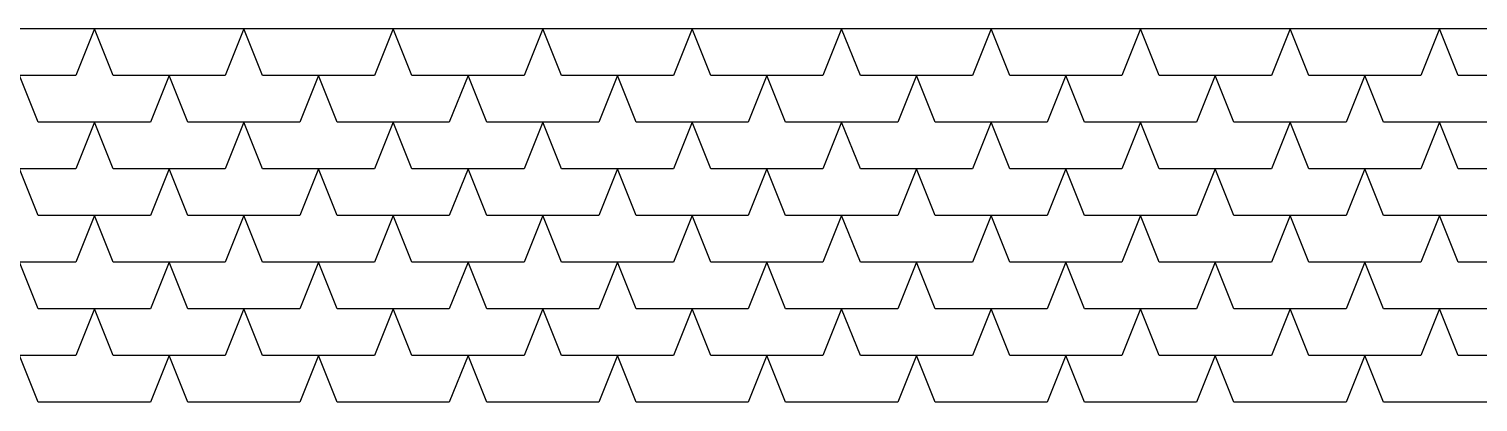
# Model space of a CAD drawing. Header units: inches. Extents: x 86794 to 87086, y 41803 to 41823.
# Drawn here: x 87074.344 to 87075.895, y 41818.78 to 41819.18 of the extents above; entities that cross this region are included whole.
import ezdxf

# ---------------------------------------------------------------- set-up
doc = ezdxf.new("R2010")
doc.units = ezdxf.units.IN
doc.header["$MEASUREMENT"] = 0

msp = doc.modelspace()

# ---------------------------------------------------------------- linework, layer by layer
at = {"ltscale": 0.006}
msp.add_line((87080.2337, 41819.1795), (87074.3337, 41819.1795), dxfattribs=at)
at = {"color": 250}
for p, q in [((87074.4137, 41819.1795), (87074.3937, 41819.1295)), ((87074.4337, 41819.1295), (87074.4137, 41819.1795)), ((87074.5737, 41819.1795), (87074.5537, 41819.1295)), ((87074.5937, 41819.1295), (87074.5737, 41819.1795)), ((87074.7337, 41819.1795), (87074.7137, 41819.1295)), ((87074.7537, 41819.1295), (87074.7337, 41819.1795)), ((87074.8937, 41819.1795), (87074.8737, 41819.1295)), ((87074.9137, 41819.1295), (87074.8937, 41819.1795)), ((87075.0537, 41819.1795), (87075.0337, 41819.1295)), ((87075.0737, 41819.1295), (87075.0537, 41819.1795)), ((87075.2137, 41819.1795), (87075.1937, 41819.1295)), ((87075.2337, 41819.1295), (87075.2137, 41819.1795)), ((87075.3737, 41819.1795), (87075.3537, 41819.1295)), ((87075.3937, 41819.1295), (87075.3737, 41819.1795)), ((87075.5337, 41819.1795), (87075.5137, 41819.1295)), ((87075.5537, 41819.1295), (87075.5337, 41819.1795)), ((87075.6937, 41819.1795), (87075.6737, 41819.1295)), ((87075.7137, 41819.1295), (87075.6937, 41819.1795)), ((87075.8537, 41819.1795), (87075.8337, 41819.1295)), ((87075.8737, 41819.1295), (87075.8537, 41819.1795)), ((87074.3937, 41819.1295), (87074.3337, 41819.1295)), ((87074.3537, 41819.0795), (87074.3337, 41819.1295)), ((87074.5537, 41819.1295), (87074.4337, 41819.1295)), ((87074.4937, 41819.1295), (87074.4737, 41819.0795)), ((87074.5137, 41819.0795), (87074.4937, 41819.1295)), ((87074.7137, 41819.1295), (87074.5937, 41819.1295)), ((87074.6537, 41819.1295), (87074.6337, 41819.0795)), ((87074.6737, 41819.0795), (87074.6537, 41819.1295)), ((87074.8737, 41819.1295), (87074.7537, 41819.1295)), ((87074.8137, 41819.1295), (87074.7937, 41819.0795)), ((87074.8337, 41819.0795), (87074.8137, 41819.1295)), ((87075.0337, 41819.1295), (87074.9137, 41819.1295)), ((87074.9737, 41819.1295), (87074.9537, 41819.0795)), ((87074.9937, 41819.0795), (87074.9737, 41819.1295)), ((87075.1937, 41819.1295), (87075.0737, 41819.1295)), ((87075.1337, 41819.1295), (87075.1137, 41819.0795)), ((87075.1537, 41819.0795), (87075.1337, 41819.1295)), ((87075.3537, 41819.1295), (87075.2337, 41819.1295)), ((87075.2937, 41819.1295), (87075.2737, 41819.0795)), ((87075.3137, 41819.0795), (87075.2937, 41819.1295)), ((87075.5137, 41819.1295), (87075.3937, 41819.1295)), ((87075.4537, 41819.1295), (87075.4337, 41819.0795)), ((87075.4737, 41819.0795), (87075.4537, 41819.1295)), ((87075.6737, 41819.1295), (87075.5537, 41819.1295)), ((87075.6137, 41819.1295), (87075.5937, 41819.0795)), ((87075.6337, 41819.0795), (87075.6137, 41819.1295)), ((87075.8337, 41819.1295), (87075.7137, 41819.1295)), ((87075.7737, 41819.1295), (87075.7537, 41819.0795)), ((87075.7937, 41819.0795), (87075.7737, 41819.1295)), ((87075.9937, 41819.1295), (87075.8737, 41819.1295)), ((87074.4737, 41819.0795), (87074.3537, 41819.0795)), ((87074.4137, 41819.0795), (87074.3937, 41819.0295)), ((87074.4337, 41819.0295), (87074.4137, 41819.0795)), ((87074.6337, 41819.0795), (87074.5137, 41819.0795)), ((87074.5737, 41819.0795), (87074.5537, 41819.0295)), ((87074.5937, 41819.0295), (87074.5737, 41819.0795)), ((87074.7937, 41819.0795), (87074.6737, 41819.0795)), ((87074.7337, 41819.0795), (87074.7137, 41819.0295)), ((87074.7537, 41819.0295), (87074.7337, 41819.0795)), ((87074.9537, 41819.0795), (87074.8337, 41819.0795)), ((87074.8937, 41819.0795), (87074.8737, 41819.0295)), ((87074.9137, 41819.0295), (87074.8937, 41819.0795)), ((87075.1137, 41819.0795), (87074.9937, 41819.0795)), ((87075.0537, 41819.0795), (87075.0337, 41819.0295)), ((87075.0737, 41819.0295), (87075.0537, 41819.0795)), ((87075.2737, 41819.0795), (87075.1537, 41819.0795)), ((87075.2137, 41819.0795), (87075.1937, 41819.0295)), ((87075.2337, 41819.0295), (87075.2137, 41819.0795)), ((87075.4337, 41819.0795), (87075.3137, 41819.0795)), ((87075.3737, 41819.0795), (87075.3537, 41819.0295)), ((87075.3937, 41819.0295), (87075.3737, 41819.0795)), ((87075.5937, 41819.0795), (87075.4737, 41819.0795)), ((87075.5337, 41819.0795), (87075.5137, 41819.0295)), ((87075.5537, 41819.0295), (87075.5337, 41819.0795)), ((87075.7537, 41819.0795), (87075.6337, 41819.0795)), ((87075.6937, 41819.0795), (87075.6737, 41819.0295)), ((87075.7137, 41819.0295), (87075.6937, 41819.0795)), ((87075.9137, 41819.0795), (87075.7937, 41819.0795)), ((87075.8537, 41819.0795), (87075.8337, 41819.0295)), ((87075.8737, 41819.0295), (87075.8537, 41819.0795)), ((87074.3937, 41819.0295), (87074.3337, 41819.0295)), ((87074.3537, 41818.9795), (87074.3337, 41819.0295)), ((87074.5537, 41819.0295), (87074.4337, 41819.0295)), ((87074.4937, 41819.0295), (87074.4737, 41818.9795)), ((87074.5137, 41818.9795), (87074.4937, 41819.0295)), ((87074.7137, 41819.0295), (87074.5937, 41819.0295)), ((87074.6537, 41819.0295), (87074.6337, 41818.9795)), ((87074.6737, 41818.9795), (87074.6537, 41819.0295)), ((87074.8737, 41819.0295), (87074.7537, 41819.0295)), ((87074.8137, 41819.0295), (87074.7937, 41818.9795)), ((87074.8337, 41818.9795), (87074.8137, 41819.0295)), ((87075.0337, 41819.0295), (87074.9137, 41819.0295)), ((87074.9737, 41819.0295), (87074.9537, 41818.9795)), ((87074.9937, 41818.9795), (87074.9737, 41819.0295)), ((87075.1937, 41819.0295), (87075.0737, 41819.0295)), ((87075.1337, 41819.0295), (87075.1137, 41818.9795)), ((87075.1537, 41818.9795), (87075.1337, 41819.0295)), ((87075.3537, 41819.0295), (87075.2337, 41819.0295)), ((87075.2937, 41819.0295), (87075.2737, 41818.9795)), ((87075.3137, 41818.9795), (87075.2937, 41819.0295)), ((87075.5137, 41819.0295), (87075.3937, 41819.0295)), ((87075.4537, 41819.0295), (87075.4337, 41818.9795)), ((87075.4737, 41818.9795), (87075.4537, 41819.0295)), ((87075.6737, 41819.0295), (87075.5537, 41819.0295)), ((87075.6137, 41819.0295), (87075.5937, 41818.9795)), ((87075.6337, 41818.9795), (87075.6137, 41819.0295)), ((87075.8337, 41819.0295), (87075.7137, 41819.0295)), ((87075.7737, 41819.0295), (87075.7537, 41818.9795)), ((87075.7937, 41818.9795), (87075.7737, 41819.0295)), ((87075.9937, 41819.0295), (87075.8737, 41819.0295)), ((87074.4737, 41818.9795), (87074.3537, 41818.9795)), ((87074.4137, 41818.9795), (87074.3937, 41818.9295)), ((87074.4337, 41818.9295), (87074.4137, 41818.9795)), ((87074.6337, 41818.9795), (87074.5137, 41818.9795)), ((87074.5737, 41818.9795), (87074.5537, 41818.9295)), ((87074.5937, 41818.9295), (87074.5737, 41818.9795)), ((87074.7937, 41818.9795), (87074.6737, 41818.9795)), ((87074.7337, 41818.9795), (87074.7137, 41818.9295)), ((87074.7537, 41818.9295), (87074.7337, 41818.9795)), ((87074.9537, 41818.9795), (87074.8337, 41818.9795)), ((87074.8937, 41818.9795), (87074.8737, 41818.9295)), ((87074.9137, 41818.9295), (87074.8937, 41818.9795)), ((87075.1137, 41818.9795), (87074.9937, 41818.9795)), ((87075.0537, 41818.9795), (87075.0337, 41818.9295)), ((87075.0737, 41818.9295), (87075.0537, 41818.9795)), ((87075.2737, 41818.9795), (87075.1537, 41818.9795)), ((87075.2137, 41818.9795), (87075.1937, 41818.9295)), ((87075.2337, 41818.9295), (87075.2137, 41818.9795)), ((87075.4337, 41818.9795), (87075.3137, 41818.9795)), ((87075.3737, 41818.9795), (87075.3537, 41818.9295)), ((87075.3937, 41818.9295), (87075.3737, 41818.9795)), ((87075.5937, 41818.9795), (87075.4737, 41818.9795)), ((87075.5337, 41818.9795), (87075.5137, 41818.9295)), ((87075.5537, 41818.9295), (87075.5337, 41818.9795)), ((87075.7537, 41818.9795), (87075.6337, 41818.9795)), ((87075.6937, 41818.9795), (87075.6737, 41818.9295)), ((87075.7137, 41818.9295), (87075.6937, 41818.9795)), ((87075.9137, 41818.9795), (87075.7937, 41818.9795)), ((87075.8537, 41818.9795), (87075.8337, 41818.9295)), ((87075.8737, 41818.9295), (87075.8537, 41818.9795)), ((87074.3937, 41818.9295), (87074.2737, 41818.9295)), ((87074.3537, 41818.8795), (87074.3337, 41818.9295)), ((87074.5537, 41818.9295), (87074.4337, 41818.9295)), ((87074.4937, 41818.9295), (87074.4737, 41818.8795)), ((87074.5137, 41818.8795), (87074.4937, 41818.9295)), ((87074.7137, 41818.9295), (87074.5937, 41818.9295)), ((87074.6537, 41818.9295), (87074.6337, 41818.8795)), ((87074.6737, 41818.8795), (87074.6537, 41818.9295)), ((87074.8737, 41818.9295), (87074.7537, 41818.9295)), ((87074.8137, 41818.9295), (87074.7937, 41818.8795)), ((87074.8337, 41818.8795), (87074.8137, 41818.9295)), ((87075.0337, 41818.9295), (87074.9137, 41818.9295)), ((87074.9737, 41818.9295), (87074.9537, 41818.8795)), ((87074.9937, 41818.8795), (87074.9737, 41818.9295)), ((87075.1937, 41818.9295), (87075.0737, 41818.9295)), ((87075.1337, 41818.9295), (87075.1137, 41818.8795)), ((87075.1537, 41818.8795), (87075.1337, 41818.9295)), ((87075.3537, 41818.9295), (87075.2337, 41818.9295)), ((87075.2937, 41818.9295), (87075.2737, 41818.8795)), ((87075.3137, 41818.8795), (87075.2937, 41818.9295)), ((87075.5137, 41818.9295), (87075.3937, 41818.9295)), ((87075.4537, 41818.9295), (87075.4337, 41818.8795)), ((87075.4737, 41818.8795), (87075.4537, 41818.9295)), ((87075.6737, 41818.9295), (87075.5537, 41818.9295)), ((87075.6137, 41818.9295), (87075.5937, 41818.8795)), ((87075.6337, 41818.8795), (87075.6137, 41818.9295)), ((87075.8337, 41818.9295), (87075.7137, 41818.9295)), ((87075.7737, 41818.9295), (87075.7537, 41818.8795)), ((87075.7937, 41818.8795), (87075.7737, 41818.9295)), ((87075.9937, 41818.9295), (87075.8737, 41818.9295)), ((87074.4737, 41818.8795), (87074.3537, 41818.8795)), ((87074.4137, 41818.8795), (87074.3937, 41818.8295)), ((87074.4337, 41818.8295), (87074.4137, 41818.8795)), ((87074.6337, 41818.8795), (87074.5137, 41818.8795)), ((87074.5737, 41818.8795), (87074.5537, 41818.8295)), ((87074.5937, 41818.8295), (87074.5737, 41818.8795)), ((87074.7937, 41818.8795), (87074.6737, 41818.8795)), ((87074.7337, 41818.8795), (87074.7137, 41818.8295)), ((87074.7537, 41818.8295), (87074.7337, 41818.8795)), ((87074.9537, 41818.8795), (87074.8337, 41818.8795)), ((87074.8937, 41818.8795), (87074.8737, 41818.8295)), ((87074.9137, 41818.8295), (87074.8937, 41818.8795)), ((87075.1137, 41818.8795), (87074.9937, 41818.8795)), ((87075.0537, 41818.8795), (87075.0337, 41818.8295)), ((87075.0737, 41818.8295), (87075.0537, 41818.8795)), ((87075.2737, 41818.8795), (87075.1537, 41818.8795)), ((87075.2137, 41818.8795), (87075.1937, 41818.8295)), ((87075.2337, 41818.8295), (87075.2137, 41818.8795)), ((87075.4337, 41818.8795), (87075.3137, 41818.8795)), ((87075.3737, 41818.8795), (87075.3537, 41818.8295)), ((87075.3937, 41818.8295), (87075.3737, 41818.8795)), ((87075.5937, 41818.8795), (87075.4737, 41818.8795)), ((87075.5337, 41818.8795), (87075.5137, 41818.8295)), ((87075.5537, 41818.8295), (87075.5337, 41818.8795)), ((87075.7537, 41818.8795), (87075.6337, 41818.8795)), ((87075.6937, 41818.8795), (87075.6737, 41818.8295)), ((87075.7137, 41818.8295), (87075.6937, 41818.8795)), ((87075.9137, 41818.8795), (87075.7937, 41818.8795)), ((87075.8537, 41818.8795), (87075.8337, 41818.8295)), ((87075.8737, 41818.8295), (87075.8537, 41818.8795)), ((87074.3937, 41818.8295), (87074.2737, 41818.8295)), ((87074.3537, 41818.7795), (87074.3337, 41818.8295)), ((87074.5537, 41818.8295), (87074.4337, 41818.8295)), ((87074.4937, 41818.8295), (87074.4737, 41818.7795)), ((87074.5137, 41818.7795), (87074.4937, 41818.8295)), ((87074.7137, 41818.8295), (87074.5937, 41818.8295)), ((87074.6537, 41818.8295), (87074.6337, 41818.7795)), ((87074.6737, 41818.7795), (87074.6537, 41818.8295)), ((87074.8737, 41818.8295), (87074.7537, 41818.8295)), ((87074.8137, 41818.8295), (87074.7937, 41818.7795)), ((87074.8337, 41818.7795), (87074.8137, 41818.8295)), ((87075.0337, 41818.8295), (87074.9137, 41818.8295)), ((87074.9737, 41818.8295), (87074.9537, 41818.7795)), ((87074.9937, 41818.7795), (87074.9737, 41818.8295)), ((87075.1937, 41818.8295), (87075.0737, 41818.8295)), ((87075.1337, 41818.8295), (87075.1137, 41818.7795)), ((87075.1537, 41818.7795), (87075.1337, 41818.8295)), ((87075.3537, 41818.8295), (87075.2337, 41818.8295)), ((87075.2937, 41818.8295), (87075.2737, 41818.7795)), ((87075.3137, 41818.7795), (87075.2937, 41818.8295)), ((87075.5137, 41818.8295), (87075.3937, 41818.8295)), ((87075.4537, 41818.8295), (87075.4337, 41818.7795)), ((87075.4737, 41818.7795), (87075.4537, 41818.8295)), ((87075.6737, 41818.8295), (87075.5537, 41818.8295)), ((87075.6137, 41818.8295), (87075.5937, 41818.7795)), ((87075.6337, 41818.7795), (87075.6137, 41818.8295)), ((87075.8337, 41818.8295), (87075.7137, 41818.8295)), ((87075.7737, 41818.8295), (87075.7537, 41818.7795)), ((87075.7937, 41818.7795), (87075.7737, 41818.8295)), ((87075.9937, 41818.8295), (87075.8737, 41818.8295)), ((87074.4737, 41818.7795), (87074.3537, 41818.7795)), ((87074.6337, 41818.7795), (87074.5137, 41818.7795)), ((87074.7937, 41818.7795), (87074.6737, 41818.7795)), ((87074.9537, 41818.7795), (87074.8337, 41818.7795)), ((87075.1137, 41818.7795), (87074.9937, 41818.7795)), ((87075.2737, 41818.7795), (87075.1537, 41818.7795)), ((87075.4337, 41818.7795), (87075.3137, 41818.7795)), ((87075.5937, 41818.7795), (87075.4737, 41818.7795)), ((87075.7537, 41818.7795), (87075.6337, 41818.7795)), ((87075.9137, 41818.7795), (87075.7937, 41818.7795))]:
    msp.add_line(p, q, dxfattribs=at)

doc.saveas('drawing.dxf')
